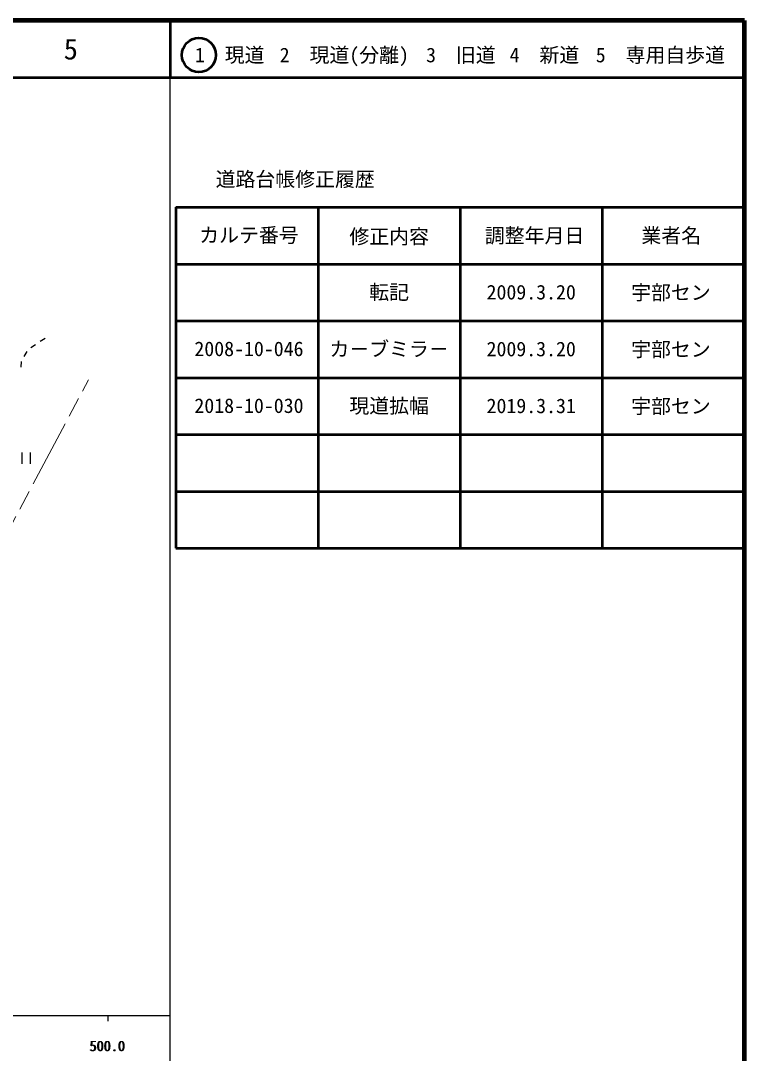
# Model space of a CAD drawing. Units: millimetres, scale not verified. Extents: x 40000 to 680000, y 20000 to 380000.
# Drawn here: x 552670 to 680000, y 198357 to 380000 of the extents above; entities that cross this region are included whole.
import ezdxf
from ezdxf.enums import TextEntityAlignment as Align

# ---------------------------------------------------------------- set-up
doc = ezdxf.new("R2010")
doc.units = ezdxf.units.MM
doc.header["$LTSCALE"] = 1000
doc.linetypes.add('CHAIN', pattern=[18.5, 12, -1.5, 3.5, -1.5])
for name, color, linetype, lineweight in [('M-BGD', 7, 'Continuous', 25), ('M-BMK', 2, 'CHAIN', 13), ('M-TTL', 2, 'Continuous', 140), ('M-TTL-BAND', 7, 'Continuous', 25), ('M-TTL-FRAM', 2, 'Continuous', 50), ('M-TTL-LINE', 7, 'Continuous', 50)]:
    doc.layers.add(name, color=color, linetype=linetype, lineweight=lineweight)
doc.layers.add('M-TTL-TXT', color=7, linetype='Continuous')
doc.styles.add('ＭＳ ゴシック', font='')
doc.styles.get('ＭＳ ゴシック').set_extended_font_data('MS Gothic')

msp = doc.modelspace()

# ---------------------------------------------------------------- linework, layer by layer
at = {"layer": 'M-BGD'}
for p, q in [((556969, 324094), (556130, 323551)), ((553745, 321787), (553202, 320948)), ((555290, 323008), (554450, 322465)), ((552775, 320069), (552697, 319072)), ((552867, 304056), (552867, 302056)), ((554367, 304056), (554367, 302056))]:
    msp.add_line(p, q, dxfattribs=at)
at = {"layer": 'M-BMK'}
msp.add_line((546204, 282165), (564604, 316835), dxfattribs=at)
at = {"layer": 'M-TTL'}
for p, q in [((680000, 380000), (40000, 380000)), ((680000, 20000), (680000, 380000))]:
    msp.add_line(p, q, dxfattribs=at)
at = {"layer": 'M-TTL-BAND'}
for p, q in [((579000, 20000), (579000, 370000)), ((40000, 205000), (579000, 205000)), ((568000, 205000), (568000, 204000))]:
    msp.add_line(p, q, dxfattribs=at)
at = {"layer": 'M-TTL-FRAM'}
for p, q in [((580000, 347197), (580000, 287197)), ((580000, 347197), (680000, 347197)), ((580000, 287197), (680000, 287197))]:
    msp.add_line(p, q, dxfattribs=at)
at = {"layer": 'M-TTL-LINE'}
for p, q in [((579000, 380000), (579000, 370000)), ((40000, 370000), (680000, 370000)), ((605000, 347197), (605000, 287197)), ((630000, 347197), (630000, 287197)), ((655000, 347197), (655000, 287197)), ((580000, 337197), (680000, 337197)), ((580000, 327197), (680000, 327197)), ((580000, 317197), (680000, 317197)), ((580000, 307197), (680000, 307197)), ((580000, 297197), (680000, 297197))]:
    msp.add_line(p, q, dxfattribs=at)
msp.add_circle((584031, 373958), 3000, dxfattribs=at)

# ---------------------------------------------------------------- texts
at = {"layer": 'M-TTL-BAND', "style": 'ＭＳ ゴシック'}
for p in [(567844, 198195), (568000, 198195)]:
    msp.add_text('500.0', height=1833, dxfattribs=at).set_placement(p, align=Align.BOTTOM_CENTER)
at = {"layer": 'M-TTL-TXT', "style": 'ＭＳ ゴシック'}
for s, height, p in [('5', 3666, (561497, 375000)), ('1\u3000現道', 2566, (589448, 373958)), ('2\u3000現道(分離)', 2566, (609619, 373958)), ('3\u3000旧道', 2566, (630121, 373958)), ('4\u3000新道', 2566, (644824, 373958)), ('5\u3000専用自歩道', 2566, (665228, 373958)), ('道路台帳修正履歴', 2566, (600968, 352113)), ('カルテ番号', 2566, (592839, 342277)), ('修正内容', 2566, (617509, 342023)), ('調整年月日', 2566, (643089, 342197)), ('業者名', 2566, (667134, 342197)), ('転記', 2566, (617500, 332245)), ('2009.3.20', 2566, (642500, 332245)), ('宇部セン', 2566, (667077, 332189)), ('2008-10-046', 2566, (592839, 322277)), ('カ－ブミラ－', 2566, (617500, 322245)), ('2009.3.20', 2566, (642500, 322245)), ('宇部セン', 2566, (667077, 322189)), ('2018-10-030', 2566, (592839, 312277)), ('現道拡幅', 2566, (617500, 312245)), ('2019.3.31', 2566, (642500, 312245)), ('宇部セン', 2566, (667077, 312189))]:
    msp.add_text(s, height=height, dxfattribs=at).set_placement(p, align=Align.MIDDLE_CENTER)

doc.saveas('drawing.dxf')
